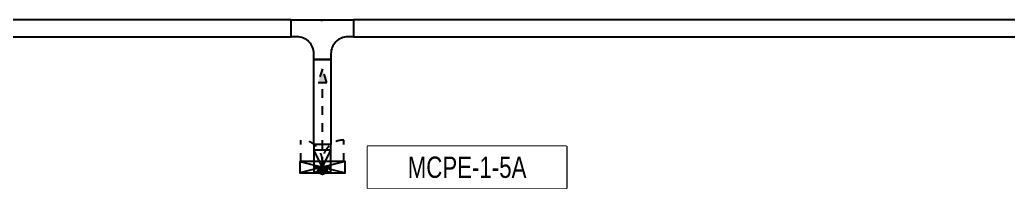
# Model space of a CAD drawing. Header units: millimetres. Extents: x -149088 to 500787, y -530175 to 1035835.
# Drawn here: x 299973 to 317410, y -286820 to -283850 of the extents above; entities that cross this region are included whole.
import ezdxf
from ezdxf.enums import TextEntityAlignment as Align
from ezdxf.xclip import XClip

# ---------------------------------------------------------------- set-up
doc = ezdxf.new("R2010")
doc.units = ezdxf.units.MM
doc.header["$LTSCALE"] = 150
doc.header["$XCLIPFRAME"] = 0
doc.linetypes.add('CONTINOUS', pattern=[0])
doc.linetypes.add('D1', pattern=[3, 1, -1, 1])
for name, color, linetype in [('------01 Motor Control Panel or Center', 4, 'Continuous'), ('-----00 LV_CABLE', 2, 'Continuous'), ('-----26 Electrical Cable Tray', 200, 'Continuous')]:
    doc.layers.add(name, color=color, linetype=linetype)
doc.styles.add('ELEC', font='')
doc.styles.get('ELEC').set_extended_font_data('Dotum')

# ---------------------------------------------------------------- blocks, each defined once
blk = doc.blocks.new('TRAY(VERT)')
at = {"color": 0}
for p, q in [((0, 400), (0, 500)), ((0, 500), (300, 500)), ((0, 0), (0, 400)), ((300, 500), (300, 400)), ((300, 400), (300, 0)), ((300, 0), (0, 0))]:
    blk.add_line(p, q, dxfattribs=at)
at = {"color": 8}
for p, q in [((150, 100), (0, 400)), ((0, 400), (300, 400)), ((150, 100), (300, 400)), ((0, 100), (300, 0)), ((0, 0), (300, 100)), ((300, 100), (0, 100))]:
    blk.add_line(p, q, dxfattribs=at)
blk = doc.blocks.new('*U26')
at = {"color": 0}
blk.add_lwpolyline([(-1100, 0), (-1000, 0, 0.414214), (-700, 300), (-700, 400), (-400, 400), (-400, 300, 0.414214), (-100, 0), (0, 0), (0, -300), (-1100, -300)], format="xyb", close=True, dxfattribs=at)
at = {"color": 0, "style": 'ELEC'}
blk.add_text('W:300(TEE)', height=10, dxfattribs=at).set_placement((-550, -265), align=Align.MIDDLE)
blk = doc.blocks.new('MCP_EQUIPMENT-2')
for p, q in [((200, 400), (0, -400)), ((200, -400), (0, 400))]:
    blk.add_line(p, q)
at = {"color": 1, "linetype": 'D1'}
for p, q in [((200, 380), (580, 380)), ((200, -380), (580, -380))]:
    blk.add_line(p, q, dxfattribs=at)
blk.add_lwpolyline([(200, 400), (0, 400), (0, -400), (200, -400)], close=True)
for centre, start, end in [((200, 380), 270, 0), ((200, -380), 0, 90)]:
    blk.add_arc(centre, 380, start, end, dxfattribs=at)
blk = doc.blocks.new('11')
at = {"linetype": 'D1'}
h = blk.add_hatch(color=256, dxfattribs=at)
edge = h.paths.add_edge_path()
edge.add_arc((0, 0), 75, 0, 360)
blk.add_circle((0, 0), 75, dxfattribs=at)
for p in [(-75, 0), (0, 75), (75, 0), (0, -75)]:
    blk.add_point(p, dxfattribs=at)
blk = doc.blocks.new('22')
at = {"linetype": 'D1'}
h = blk.add_hatch(color=0, dxfattribs=at)
h.dxf.hatch_style = 1
h.paths.add_polyline_path([(0, 0), (-241, 75), (-241, -75)])
at = {"color": 0, "linetype": 'D1'}
blk.add_lwpolyline([(-241, -75), (0, 0), (-241, 75)], close=True, dxfattribs=at)
blk = doc.blocks.new('SSH-20260429.172412')
at = {"layer": '------01 Motor Control Panel or Center', "linetype": 'CONTINOUS', "elevation": 0}
blk.add_lwpolyline([(116945, 101200), (116945, 100460), (113442, 100460), (113442, 101200)], close=True, dxfattribs=at)
at = {"layer": '-----00 LV_CABLE', "linetype": 'D1', "elevation": 0}
blk.add_lwpolyline([(112642, 100855), (112642, 102326)], dxfattribs=at)
at = {"layer": '-----26 Electrical Cable Tray'}
blk.add_lwpolyline([(96880, 103130), (112092, 103130), (112092, 103430), (96880, 103430)], close=True, dxfattribs=at)
at = {"layer": '-----26 Electrical Cable Tray', "elevation": 0}
for points in [[(113192, 103130), (136130, 103130), (136130, 103430), (113192, 103430)], [(112492, 102730), (112792, 102730), (112792, 101230), (112492, 101230)]]:
    blk.add_lwpolyline(points, close=True, dxfattribs=at)
at = {"layer": '------01 Motor Control Panel or Center', "rotation": 89.99999999999999}
blk.add_blockref('MCP_EQUIPMENT-2', (112642, 100730), dxfattribs=at)
at = {"layer": '-----00 LV_CABLE', "linetype": 'D1', "rotation": 89.99999999999999}
blk.add_blockref('22', (112642, 102567), dxfattribs=at)
at = {"layer": '-----00 LV_CABLE', "linetype": 'D1'}
blk.add_blockref('11', (112642, 100780), dxfattribs=at)
at = {"layer": '-----26 Electrical Cable Tray', "rotation": 180}
blk.add_blockref('*U26', (112092, 103130), dxfattribs=at)
at = {"layer": '-----26 Electrical Cable Tray', "xscale": -1}
blk.add_blockref('TRAY(VERT)', (112792, 100730), dxfattribs=at)
blk.add_blockref('TRAY(VERT)', (112792, 100730), dxfattribs=at)
at = {"color": 1}
blk.add_wipeout([(113442, 101200), (116945, 101200), (116945, 100460), (113442, 100460)], dxfattribs=at).dxf.layer = '------01 Motor Control Panel or Center'
at = {"layer": '------01 Motor Control Panel or Center', "linetype": 'CONTINOUS', "elevation": 0}
blk.add_lwpolyline([(116945, 101200), (116945, 100460), (113442, 100460), (113442, 101200)], close=True, dxfattribs=at)
at = {"color": 1}
blk.add_wipeout([(113442, 101200), (116945, 101200), (116945, 100460), (113442, 100460)], dxfattribs=at).dxf.layer = '------01 Motor Control Panel or Center'
at = {"layer": '------01 Motor Control Panel or Center', "linetype": 'CONTINOUS', "style": 'ELEC', "width": 0.8}
blk.add_text('MCPE-1-5A', height=375, dxfattribs=at).set_placement((115194, 100830), align=Align.MIDDLE)

msp = doc.modelspace()

# ---------------------------------------------------------------- block references
ref = msp.add_blockref('SSH-20260429.172412', (192670, -387280))
XClip(ref).set_block_clipping_path([(64279.7542057556, 38429.9941674445), (169279.7542057556, 112429.9941674445)])

doc.saveas('drawing.dxf')
